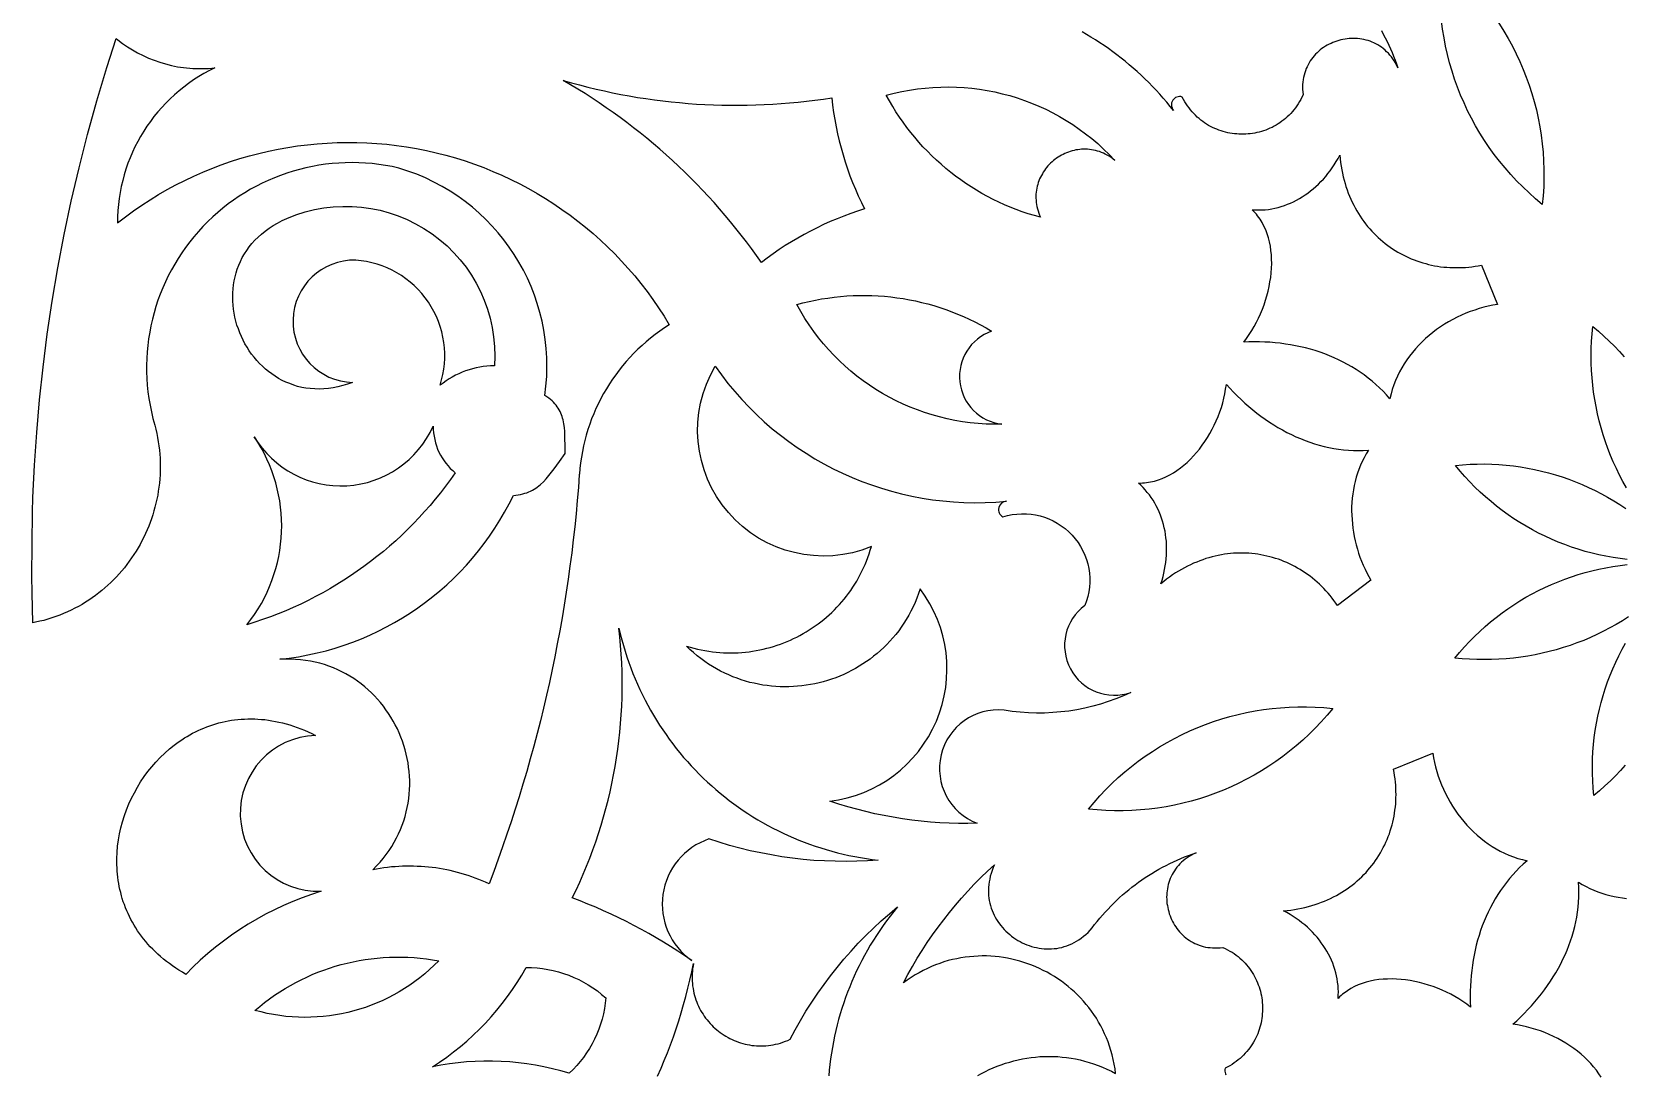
# Model space of a CAD drawing. Extents: x -660 to 660, y -460 to 460.
# Drawn here: x -344.2 to -214.5, y -41.8 to 43.1 of the extents above; entities that cross this region are included whole.
import ezdxf

# ---------------------------------------------------------------- set-up
doc = ezdxf.new("R2010")
doc.units = 0
doc.layers.add('LAYER_1', color=18, linetype='CONTINUOUS')

msp = doc.modelspace()

# ---------------------------------------------------------------- linework, layer by layer
at = {"layer": 'LAYER_1'}
for points in [[(-229.35, 48.96, -0.255743), (-221.14, 29.05, -0.255743)], [(-337.16, 42.46), (-336.77, 42.17), (-336.37, 41.89), (-335.96, 41.63), (-335.54, 41.39), (-335.1, 41.17), (-334.65, 40.97), (-334.2, 40.79), (-333.73, 40.63), (-333.26, 40.49), (-332.78, 40.37), (-332.29, 40.27), (-332.05, 40.23), (-331.8, 40.2), (-331.55, 40.17), (-331.3, 40.14), (-331.05, 40.13), (-330.79, 40.12), (-330.54, 40.11), (-330.28, 40.11), (-330.03, 40.12), (-329.77, 40.13), (-329.51, 40.15), (-329.25, 40.18), (-329.7, 39.95), (-330.14, 39.71), (-330.57, 39.46), (-330.99, 39.19), (-331.4, 38.9), (-331.79, 38.61), (-332.17, 38.3), (-332.54, 37.98), (-332.9, 37.65), (-333.25, 37.3), (-333.58, 36.95), (-333.9, 36.58), (-334.21, 36.2), (-334.5, 35.81), (-334.78, 35.42), (-335.05, 35.01), (-335.3, 34.59), (-335.53, 34.17), (-335.76, 33.74), (-335.96, 33.3), (-336.15, 32.85), (-336.33, 32.4), (-336.49, 31.93), (-336.63, 31.47), (-336.76, 30.99), (-336.88, 30.51), (-336.97, 30.03), (-337.05, 29.54), (-337.11, 29.05), (-337.15, 28.55), (-337.18, 28.05), (-337.19, 27.55, -0.453995), (-292.24, 19.24, 0.240725), (-299.56, 7.07), (-299.57, 7.06, -0.074077), (-306.92, -26.29), (-307.2, -26.16), (-307.48, -26.04), (-307.76, -25.93), (-308.05, -25.82), (-308.33, -25.72), (-308.62, -25.62), (-308.91, -25.53), (-309.2, -25.44), (-309.49, -25.36), (-309.78, -25.29), (-310.08, -25.22), (-310.37, -25.16), (-310.67, -25.1), (-310.97, -25.05), (-311.26, -25), (-311.56, -24.96), (-311.86, -24.93), (-312.16, -24.9), (-312.46, -24.88), (-312.77, -24.87), (-313.07, -24.86), (-313.37, -24.85), (-313.67, -24.86), (-313.97, -24.86), (-314.28, -24.88), (-314.58, -24.9), (-314.88, -24.92), (-315.18, -24.96), (-315.48, -24.99), (-315.78, -25.04), (-316.08, -25.09), (-316.38, -25.14), (-316.08, -24.84), (-315.8, -24.53), (-315.54, -24.22), (-315.29, -23.9), (-315.06, -23.57), (-314.84, -23.24), (-314.64, -22.9), (-314.46, -22.56), (-314.29, -22.21), (-314.13, -21.86), (-313.99, -21.51), (-313.87, -21.15), (-313.76, -20.8), (-313.66, -20.44), (-313.58, -20.07), (-313.51, -19.71), (-313.46, -19.34), (-313.42, -18.98), (-313.39, -18.61), (-313.38, -18.25), (-313.38, -17.88), (-313.4, -17.52), (-313.43, -17.15), (-313.47, -16.79), (-313.52, -16.43), (-313.59, -16.08), (-313.67, -15.72), (-313.76, -15.37), (-313.86, -15.02), (-313.98, -14.68), (-314.1, -14.34), (-314.24, -14), (-314.39, -13.67), (-314.56, -13.35), (-314.73, -13.03), (-314.91, -12.71), (-315.11, -12.41), (-315.32, -12.11), (-315.53, -11.82), (-315.76, -11.53), (-316, -11.25), (-316.24, -10.99), (-316.5, -10.73), (-316.77, -10.48), (-317.05, -10.24), (-317.34, -10.01), (-317.63, -9.79), (-317.94, -9.58), (-318.25, -9.38), (-318.58, -9.19), (-318.91, -9.02), (-319.25, -8.85), (-319.6, -8.7), (-319.96, -8.57), (-320.32, -8.44), (-320.7, -8.33), (-321.08, -8.24), (-321.47, -8.16), (-321.86, -8.09), (-322.27, -8.04), (-322.68, -8.01), (-323.1, -7.99), (-323.52, -7.98), (-323.96, -8, 0.260478), (-304.94, 5.35), (-304.73, 5.37), (-304.54, 5.39), (-304.36, 5.43), (-304.18, 5.47), (-304.01, 5.52), (-303.85, 5.57), (-303.69, 5.63), (-303.54, 5.7), (-303.39, 5.77), (-303.25, 5.85), (-303.12, 5.94), (-302.99, 6.03), (-302.86, 6.13), (-302.74, 6.24), (-302.5, 6.46), (-302.27, 6.7), (-302.05, 6.96), (-301.84, 7.23), (-301.63, 7.51), (-301.19, 8.12), (-300.73, 8.77), (-300.73, 9.52), (-300.74, 9.88), (-300.75, 10.23), (-300.76, 10.56), (-300.79, 10.88), (-300.83, 11.19), (-300.89, 11.49), (-300.93, 11.64), (-300.97, 11.78), (-301.02, 11.92), (-301.07, 12.05), (-301.14, 12.19), (-301.21, 12.32), (-301.28, 12.45), (-301.37, 12.57), (-301.46, 12.69), (-301.56, 12.81), (-301.67, 12.93), (-301.79, 13.05), (-301.92, 13.16), (-302.06, 13.27), (-302.22, 13.38), (-302.38, 13.48, 0.373134), (-314.27, 32.01, 0.574165), (-334.15, 11.08), (-334.07, 10.74), (-333.99, 10.4), (-333.92, 10.06), (-333.86, 9.72), (-333.81, 9.38), (-333.77, 9.04), (-333.74, 8.7), (-333.72, 8.37), (-333.7, 8.03), (-333.7, 7.69), (-333.7, 7.35), (-333.72, 7.02), (-333.74, 6.69), (-333.77, 6.35), (-333.81, 6.02), (-333.86, 5.69), (-333.91, 5.37), (-333.97, 5.04), (-334.05, 4.72), (-334.13, 4.4), (-334.21, 4.08), (-334.31, 3.77), (-334.41, 3.45), (-334.52, 3.15), (-334.64, 2.84), (-334.77, 2.54), (-334.9, 2.24), (-335.04, 1.94), (-335.19, 1.65), (-335.34, 1.36), (-335.5, 1.08), (-335.67, 0.8), (-335.85, 0.52), (-336.03, 0.25), (-336.22, -0.02), (-336.41, -0.28), (-336.62, -0.54), (-336.82, -0.79), (-337.04, -1.03), (-337.26, -1.28), (-337.49, -1.51), (-337.72, -1.74), (-337.96, -1.96), (-338.2, -2.18), (-338.45, -2.39), (-338.71, -2.6), (-338.97, -2.8), (-339.24, -2.99), (-339.51, -3.18), (-339.79, -3.36), (-340.07, -3.53), (-340.36, -3.69), (-340.66, -3.85), (-340.96, -4), (-341.26, -4.14), (-341.57, -4.28), (-341.88, -4.4), (-342.2, -4.52), (-342.52, -4.63), (-342.85, -4.73), (-343.18, -4.83), (-343.51, -4.91), (-343.85, -4.99), (-344.07, -5.03), (-344.14, -2.59), (-344.16, -1.23), (-344.1, 3.99), (-344.07, 5.19), (-343.94, 7.82), (-343.76, 10.47), (-343.53, 13.13), (-343.24, 15.8), (-342.9, 18.48), (-342.5, 21.18), (-342.04, 23.88), (-341.52, 26.6), (-340.95, 29.31), (-340.31, 32.04), (-339.62, 34.76), (-338.86, 37.48), (-338.04, 40.21), (-337.28, 42.56)], [(-300.21, 38.96), (-299.55, 38.78), (-298.88, 38.61), (-298.2, 38.44), (-297.53, 38.29), (-296.86, 38.15), (-296.18, 38.01), (-295.5, 37.89), (-294.82, 37.77), (-294.14, 37.67), (-293.45, 37.57), (-292.77, 37.48), (-292.09, 37.41), (-291.4, 37.34), (-290.71, 37.28), (-290.02, 37.23), (-289.34, 37.19), (-288.65, 37.16), (-287.96, 37.14), (-287.27, 37.13), (-286.58, 37.13), (-285.89, 37.14), (-285.2, 37.15), (-284.51, 37.18), (-283.82, 37.22), (-283.13, 37.26), (-282.44, 37.32), (-281.75, 37.38), (-281.06, 37.45), (-280.38, 37.53), (-279.69, 37.63), (-279.01, 37.73), (-278.94, 37.14), (-278.86, 36.55), (-278.76, 35.96), (-278.66, 35.38), (-278.53, 34.8), (-278.4, 34.22), (-278.25, 33.65), (-278.09, 33.08), (-277.92, 32.51), (-277.73, 31.95), (-277.53, 31.39), (-277.32, 30.84), (-277.09, 30.29), (-276.86, 29.75), (-276.6, 29.21), (-276.34, 28.68), (-276.91, 28.5), (-277.47, 28.3), (-278.03, 28.1), (-278.58, 27.88), (-279.13, 27.65), (-279.67, 27.41), (-280.21, 27.15), (-280.74, 26.88), (-281.26, 26.61), (-281.78, 26.31), (-282.29, 26.01), (-282.8, 25.7), (-283.29, 25.37), (-283.78, 25.03), (-284.26, 24.68), (-284.74, 24.32, 0.11065), (-300.88, 39.15)], [(-323.38, 27.91, -0.562024), (-306.49, 15.91, 0.166667), (-310.91, 14.32, 0.487168), (-317.78, 24.51, 1), (-318.03, 14.55), (-318.44, 14.41), (-318.84, 14.29), (-319.24, 14.19), (-319.63, 14.11), (-320.01, 14.06), (-320.39, 14.03), (-320.76, 14.01), (-321.12, 14.02), (-321.48, 14.05), (-321.83, 14.09), (-322.17, 14.15), (-322.51, 14.23), (-322.83, 14.33), (-323.15, 14.45), (-323.46, 14.57), (-323.77, 14.72), (-324.06, 14.88), (-324.34, 15.05), (-324.62, 15.24), (-324.88, 15.43), (-325.14, 15.64), (-325.38, 15.87), (-325.62, 16.1), (-325.84, 16.34), (-326.05, 16.6), (-326.26, 16.86), (-326.45, 17.13), (-326.63, 17.41), (-326.8, 17.7), (-326.95, 17.99), (-327.09, 18.29), (-327.23, 18.6), (-327.34, 18.91), (-327.45, 19.22), (-327.54, 19.54), (-327.62, 19.87), (-327.69, 20.19), (-327.74, 20.52), (-327.77, 20.85), (-327.8, 21.18), (-327.8, 21.51), (-327.8, 21.84), (-327.77, 22.17), (-327.74, 22.5), (-327.68, 22.83), (-327.61, 23.15), (-327.53, 23.47), (-327.43, 23.79), (-327.31, 24.11), (-327.17, 24.41), (-327.02, 24.72), (-326.85, 25.02), (-326.66, 25.31), (-326.46, 25.59), (-326.24, 25.87), (-325.99, 26.13), (-325.73, 26.39), (-325.46, 26.64), (-325.16, 26.88), (-324.84, 27.11), (-324.51, 27.33), (-324.15, 27.53), (-323.77, 27.73)], [(-281.86, 20.89, -0.207503), (-265.99, 18.72, 0.794747), (-265.15, 11.14, -0.281952)], [(-288.51, 15.87, 0.270929), (-264.77, 4.87, 0.777705), (-265.07, 3.6, -0.636132), (-258.4, -3.62, 0.862472), (-254.64, -10.7, -0.153049), (-264.98, -12.15, 0.87466), (-267.17, -21.36, -0.089383), (-279.17, -19.56, 0.578149), (-271.81, -2.27), (-271.94, -2.65), (-272.08, -3.02), (-272.23, -3.38), (-272.39, -3.74), (-272.56, -4.08), (-272.74, -4.42), (-272.94, -4.75), (-273.14, -5.07), (-273.35, -5.38), (-273.56, -5.68), (-273.79, -5.97), (-274.03, -6.25), (-274.27, -6.53), (-274.52, -6.79), (-274.78, -7.05), (-275.04, -7.29), (-275.32, -7.53), (-275.6, -7.76), (-275.88, -7.98), (-276.17, -8.19), (-276.47, -8.38), (-276.77, -8.57), (-277.08, -8.75), (-277.39, -8.92), (-277.71, -9.08), (-278.03, -9.23), (-278.36, -9.37), (-278.69, -9.5), (-279.02, -9.62), (-279.36, -9.73), (-279.7, -9.83), (-280.04, -9.92), (-280.39, -10), (-280.74, -10.06), (-281.09, -10.12), (-281.44, -10.17), (-281.79, -10.2), (-282.14, -10.23), (-282.5, -10.24), (-282.85, -10.25), (-283.21, -10.24), (-283.56, -10.22), (-283.92, -10.19), (-284.27, -10.15), (-284.63, -10.1), (-284.98, -10.04), (-285.33, -9.96), (-285.68, -9.88), (-286.03, -9.78), (-286.38, -9.67), (-286.72, -9.55), (-287.06, -9.42), (-287.4, -9.28), (-287.73, -9.13), (-288.07, -8.96), (-288.39, -8.78), (-288.72, -8.59), (-289.04, -8.39), (-289.35, -8.17), (-289.66, -7.95), (-289.96, -7.71), (-290.26, -7.46), (-290.56, -7.2), (-290.84, -6.92), (-290.54, -7.01), (-290.24, -7.09), (-289.94, -7.17), (-289.64, -7.24), (-289.34, -7.29), (-289.03, -7.34), (-288.73, -7.39), (-288.43, -7.42), (-288.13, -7.45), (-287.83, -7.47), (-287.53, -7.48), (-287.23, -7.48), (-286.93, -7.48), (-286.64, -7.47), (-286.34, -7.45), (-286.04, -7.42), (-285.75, -7.39), (-285.46, -7.35), (-285.17, -7.3), (-284.88, -7.24), (-284.59, -7.18), (-284.31, -7.11), (-284.03, -7.04), (-283.75, -6.95), (-283.47, -6.86), (-283.19, -6.77), (-282.92, -6.67), (-282.65, -6.56), (-282.38, -6.44), (-282.12, -6.32), (-281.86, -6.19), (-281.6, -6.06), (-281.34, -5.91), (-281.09, -5.77), (-280.84, -5.61), (-280.6, -5.45), (-280.36, -5.29), (-280.12, -5.12), (-279.89, -4.94), (-279.66, -4.76), (-279.44, -4.57), (-279.22, -4.38), (-279.01, -4.18), (-278.8, -3.97), (-278.59, -3.76), (-278.39, -3.54), (-278.2, -3.32), (-278.01, -3.1), (-277.82, -2.87), (-277.64, -2.63), (-277.47, -2.39), (-277.3, -2.14), (-277.14, -1.89), (-276.98, -1.63), (-276.83, -1.37), (-276.69, -1.1), (-276.55, -0.83), (-276.42, -0.56), (-276.3, -0.28), (-276.18, 0), (-276.07, 0.29), (-275.97, 0.59), (-275.87, 0.88), (-275.78, 1.18, -0.719328)], [(-311.46, 10.72), (-311.44, 10.44), (-311.4, 10.17), (-311.35, 9.9), (-311.29, 9.64), (-311.21, 9.38), (-311.11, 9.12), (-311, 8.88), (-310.88, 8.63), (-310.74, 8.4), (-310.59, 8.17), (-310.43, 7.96), (-310.26, 7.75), (-310.08, 7.55), (-309.88, 7.37), (-309.67, 7.19), (-310.06, 6.64), (-310.46, 6.1), (-310.87, 5.57), (-311.3, 5.05), (-311.73, 4.53), (-312.17, 4.03), (-312.62, 3.54), (-313.08, 3.05), (-313.55, 2.58), (-314.03, 2.12), (-314.52, 1.66), (-315.02, 1.22), (-315.53, 0.79), (-316.05, 0.37), (-316.57, -0.04), (-317.11, -0.44), (-317.65, -0.82), (-318.2, -1.2), (-318.76, -1.56), (-319.32, -1.92), (-319.89, -2.26), (-320.47, -2.59), (-321.06, -2.9), (-321.66, -3.21), (-322.26, -3.5), (-322.87, -3.78), (-323.48, -4.05), (-324.1, -4.3), (-324.73, -4.54), (-325.36, -4.77), (-326, -4.99), (-326.64, -5.19, 0.329739), (-326.05, 10.13, 0.606751), (-311.47, 10.99)], [(-296.23, -5.94), (-296.11, -6.41), (-295.98, -6.88), (-295.84, -7.34), (-295.7, -7.8), (-295.54, -8.26), (-295.38, -8.71), (-295.2, -9.16), (-295.02, -9.6), (-294.83, -10.04), (-294.64, -10.47), (-294.43, -10.9), (-294.22, -11.32), (-294, -11.74), (-293.77, -12.15), (-293.53, -12.56), (-293.29, -12.96), (-293.03, -13.36), (-292.78, -13.75), (-292.51, -14.14), (-292.24, -14.52), (-291.96, -14.9), (-291.67, -15.27), (-291.38, -15.63), (-291.08, -15.99), (-290.77, -16.34), (-290.46, -16.68), (-290.14, -17.02), (-289.81, -17.35), (-289.48, -17.68), (-289.14, -18), (-288.79, -18.31), (-288.44, -18.62), (-288.09, -18.92), (-287.73, -19.21), (-287.36, -19.5), (-286.99, -19.78), (-286.61, -20.05), (-286.22, -20.32), (-285.84, -20.57), (-285.44, -20.83), (-285.04, -21.07), (-284.64, -21.3), (-284.23, -21.53), (-283.82, -21.75), (-283.4, -21.96), (-282.98, -22.17), (-282.55, -22.37), (-282.12, -22.55), (-281.69, -22.73), (-281.25, -22.91), (-280.81, -23.07), (-280.36, -23.23), (-279.91, -23.37), (-279.46, -23.51), (-279, -23.64), (-278.54, -23.76), (-278.08, -23.87), (-277.61, -23.98), (-277.14, -24.07), (-276.66, -24.16), (-276.19, -24.23), (-275.71, -24.3), (-275.23, -24.36), (-276.1, -24.42), (-276.98, -24.45), (-277.85, -24.47), (-278.72, -24.46), (-279.6, -24.43), (-280.47, -24.38), (-281.34, -24.3), (-282.21, -24.21), (-283.07, -24.09), (-283.93, -23.94), (-284.79, -23.78), (-285.65, -23.6), (-286.5, -23.39), (-287.34, -23.16), (-288.18, -22.91), (-289.01, -22.64, 0.61665), (-290.41, -32.54, 0.063158), (-300.15, -27.44, 0.145764), (-296.35, -5.46)], [(-326.01, -12.86), (-325.74, -12.87), (-325.46, -12.9), (-325.17, -12.92), (-324.89, -12.96), (-324.61, -13.01), (-324.32, -13.06), (-324.03, -13.12), (-323.74, -13.19), (-323.45, -13.27), (-323.15, -13.35), (-322.86, -13.45), (-322.56, -13.55), (-322.26, -13.66), (-321.96, -13.78), (-321.66, -13.91), (-321.36, -14.05), (-321.06, -14.2, 1), (-320.6, -26.9, 0.128453), (-331.61, -33.67), (-331.9, -33.5), (-332.18, -33.33), (-332.44, -33.16), (-332.7, -32.98), (-332.96, -32.79), (-333.2, -32.61), (-333.44, -32.42), (-333.67, -32.22), (-333.89, -32.03), (-334.1, -31.83), (-334.31, -31.62), (-334.51, -31.42), (-334.7, -31.21), (-334.88, -30.99), (-335.06, -30.78), (-335.23, -30.56), (-335.39, -30.34), (-335.55, -30.11), (-335.69, -29.88), (-335.83, -29.66), (-335.97, -29.42), (-336.09, -29.19), (-336.21, -28.95), (-336.32, -28.72), (-336.43, -28.48), (-336.53, -28.24), (-336.62, -27.99), (-336.71, -27.75), (-336.79, -27.5), (-336.86, -27.26), (-336.92, -27.01), (-336.98, -26.76), (-337.04, -26.51), (-337.08, -26.26), (-337.12, -26.01), (-337.16, -25.76), (-337.19, -25.5), (-337.21, -25.25), (-337.22, -25), (-337.23, -24.74), (-337.24, -24.49), (-337.24, -24.23), (-337.21, -23.73), (-337.17, -23.22), (-337.1, -22.72), (-337.01, -22.22), (-336.9, -21.72), (-336.77, -21.23), (-336.62, -20.74), (-336.45, -20.26), (-336.26, -19.79), (-336.04, -19.32), (-335.81, -18.87), (-335.56, -18.42), (-335.3, -17.98), (-335.01, -17.56), (-334.71, -17.15), (-334.39, -16.75), (-334.06, -16.37), (-333.7, -16), (-333.34, -15.65), (-332.96, -15.31), (-332.56, -14.99), (-332.36, -14.84), (-332.15, -14.69), (-331.94, -14.55), (-331.73, -14.41), (-331.51, -14.28), (-331.29, -14.15), (-331.07, -14.03), (-330.84, -13.92), (-330.61, -13.8), (-330.38, -13.7), (-330.14, -13.6), (-329.9, -13.5), (-329.66, -13.42), (-329.42, -13.33), (-329.17, -13.26), (-328.92, -13.19), (-328.67, -13.12), (-328.42, -13.07), (-328.16, -13.02), (-327.9, -12.97), (-327.64, -12.94), (-327.37, -12.91), (-327.1, -12.88), (-326.83, -12.87), (-326.56, -12.86), (-326.29, -12.86)], [(-258.11, -20.21, -0.255743), (-238.21, -12.01, -0.255743)], [(-325.99, -36.6, -0.228229), (-311.02, -32.56, -0.276488)], [(-303.91, -33.11, -0.186674), (-297.41, -35.59), (-297.46, -36.02), (-297.53, -36.46), (-297.61, -36.89), (-297.72, -37.31), (-297.84, -37.73), (-297.99, -38.14), (-298.15, -38.54), (-298.33, -38.94), (-298.53, -39.32), (-298.75, -39.7), (-298.98, -40.07), (-299.23, -40.43), (-299.5, -40.77), (-299.78, -41.1), (-300.08, -41.42), (-300.4, -41.73), (-301.08, -41.53), (-301.76, -41.36), (-302.45, -41.2), (-303.14, -41.07), (-303.84, -40.96), (-304.53, -40.87), (-305.23, -40.8), (-305.94, -40.76), (-306.64, -40.74), (-307.34, -40.74), (-308.05, -40.76), (-308.75, -40.8), (-309.45, -40.87), (-310.15, -40.95), (-310.85, -41.06), (-311.54, -41.2, 0.126855)]]:
    msp.add_lwpolyline(points, format="xyb", close=True, dxfattribs=at)
for points in [[(-234.25, 43.21), (-234.09, 42.92), (-233.94, 42.63), (-233.79, 42.33), (-233.65, 42.03), (-233.51, 41.73), (-233.38, 41.42), (-233.25, 41.12), (-233.13, 40.81), (-233.02, 40.49), (-232.91, 40.18), (-233, 40.37), (-233.1, 40.56), (-233.21, 40.74), (-233.32, 40.9), (-233.43, 41.06), (-233.56, 41.22), (-233.68, 41.36), (-233.82, 41.49), (-233.95, 41.62), (-234.09, 41.74), (-234.24, 41.85), (-234.38, 41.95), (-234.54, 42.04), (-234.69, 42.13), (-234.85, 42.21), (-235.01, 42.28), (-235.17, 42.34), (-235.33, 42.4), (-235.5, 42.44), (-235.67, 42.48), (-235.84, 42.52), (-236.01, 42.54), (-236.18, 42.56), (-236.35, 42.57), (-236.52, 42.58), (-236.69, 42.57), (-236.87, 42.56), (-237.04, 42.55), (-237.21, 42.52), (-237.38, 42.49), (-237.54, 42.45), (-237.71, 42.41), (-237.87, 42.36), (-238.04, 42.3), (-238.2, 42.24), (-238.35, 42.17), (-238.51, 42.1), (-238.66, 42.02), (-238.81, 41.93), (-238.95, 41.84), (-239.09, 41.74), (-239.23, 41.63), (-239.36, 41.52), (-239.49, 41.4), (-239.61, 41.28), (-239.73, 41.15), (-239.84, 41.02), (-239.94, 40.88), (-240.04, 40.74), (-240.13, 40.59), (-240.22, 40.43), (-240.3, 40.27), (-240.37, 40.11), (-240.44, 39.94), (-240.49, 39.77), (-240.54, 39.59), (-240.59, 39.4), (-240.62, 39.22), (-240.64, 39.02), (-240.66, 38.83), (-240.66, 38.62), (-240.66, 38.42), (-240.65, 38.21), (-240.63, 37.99), (-240.72, 37.8), (-240.81, 37.61), (-240.91, 37.43), (-241.02, 37.25), (-241.13, 37.08), (-241.25, 36.92), (-241.37, 36.76), (-241.5, 36.61), (-241.63, 36.46), (-241.77, 36.32), (-241.91, 36.19), (-242.05, 36.06), (-242.2, 35.94), (-242.35, 35.82), (-242.51, 35.71), (-242.66, 35.61), (-242.82, 35.51), (-242.99, 35.42), (-243.15, 35.33), (-243.32, 35.25), (-243.49, 35.18), (-243.67, 35.11), (-243.84, 35.05), (-244.02, 34.99), (-244.2, 34.94), (-244.38, 34.9), (-244.56, 34.86), (-244.74, 34.83), (-244.93, 34.81), (-245.11, 34.79), (-245.29, 34.78), (-245.48, 34.77), (-245.66, 34.77), (-245.85, 34.77), (-246.03, 34.79), (-246.22, 34.8), (-246.4, 34.83), (-246.58, 34.86), (-246.76, 34.89), (-246.94, 34.94), (-247.12, 34.98), (-247.3, 35.04), (-247.48, 35.1), (-247.65, 35.17), (-247.82, 35.24), (-247.99, 35.32), (-248.16, 35.4), (-248.32, 35.49), (-248.49, 35.59), (-248.65, 35.69), (-248.8, 35.8), (-248.95, 35.92), (-249.1, 36.04), (-249.25, 36.17), (-249.39, 36.31), (-249.53, 36.45), (-249.66, 36.59), (-249.79, 36.75), (-249.91, 36.91), (-250.03, 37.07), (-250.15, 37.24), (-250.25, 37.42), (-250.36, 37.61), (-250.46, 37.8), (-250.58, 37.83), (-250.7, 37.83), (-250.81, 37.82), (-250.91, 37.79), (-251.01, 37.75), (-251.1, 37.68), (-251.17, 37.61), (-251.24, 37.53), (-251.29, 37.43), (-251.33, 37.33), (-251.35, 37.23), (-251.35, 37.12), (-251.34, 37.01), (-251.3, 36.91), (-251.25, 36.8), (-251.17, 36.7), (-251.45, 37.04), (-251.73, 37.38), (-252.01, 37.71), (-252.3, 38.04), (-252.6, 38.35), (-252.89, 38.67), (-253.2, 38.98), (-253.51, 39.28), (-253.82, 39.58), (-254.14, 39.87), (-254.46, 40.15), (-254.79, 40.43), (-255.12, 40.71), (-255.45, 40.97), (-255.79, 41.24), (-256.13, 41.49), (-256.48, 41.74), (-256.83, 41.99), (-257.18, 42.22), (-257.54, 42.46), (-257.9, 42.68), (-258.26, 42.9), (-258.63, 43.12)], [(-214.29, 5.96), (-214.58, 6.48), (-214.85, 7), (-215.11, 7.53), (-215.36, 8.07), (-215.59, 8.61), (-215.8, 9.16), (-216, 9.72), (-216.18, 10.28), (-216.35, 10.85), (-216.51, 11.42), (-216.64, 12), (-216.76, 12.58), (-216.87, 13.16), (-216.96, 13.75), (-217.03, 14.34), (-217.09, 14.93), (-217.13, 15.52), (-217.16, 16.12), (-217.17, 16.71), (-217.16, 17.31), (-217.13, 17.91), (-217.09, 18.51), (-217.03, 19.1), (-216.57, 18.72), (-216.13, 18.32), (-215.69, 17.92), (-215.27, 17.5), (-214.86, 17.08), (-214.47, 16.64)], [(-214.22, 0.13), (-214.8, 0.2), (-215.38, 0.29), (-215.96, 0.39), (-216.53, 0.51), (-217.09, 0.64), (-217.66, 0.79), (-218.21, 0.96), (-218.77, 1.14), (-219.31, 1.34), (-219.85, 1.55), (-220.39, 1.77), (-220.91, 2.02), (-221.44, 2.27), (-221.95, 2.54), (-222.46, 2.83), (-222.96, 3.13), (-223.45, 3.44), (-223.93, 3.77), (-224.4, 4.11), (-224.87, 4.47), (-225.32, 4.84), (-225.77, 5.22), (-226.2, 5.62), (-226.63, 6.02), (-227.04, 6.45), (-227.45, 6.88), (-227.84, 7.33), (-228.22, 7.79), (-227.63, 7.85), (-227.03, 7.88), (-226.44, 7.9), (-225.85, 7.91), (-225.26, 7.89), (-224.67, 7.86), (-224.08, 7.81), (-223.5, 7.75), (-222.92, 7.67), (-222.35, 7.57), (-221.77, 7.46), (-221.2, 7.33), (-220.64, 7.19), (-220.08, 7.03), (-219.53, 6.85), (-218.98, 6.66), (-218.44, 6.46), (-217.9, 6.24), (-217.37, 6), (-216.84, 5.75), (-216.33, 5.48), (-215.82, 5.2), (-215.32, 4.91), (-214.82, 4.6), (-214.34, 4.28)], [(-214.12, -4.54), (-214.62, -4.86), (-215.12, -5.16), (-215.64, -5.45), (-216.16, -5.72), (-216.69, -5.98), (-217.22, -6.23), (-217.77, -6.46), (-218.32, -6.67), (-218.87, -6.87), (-219.44, -7.05), (-220, -7.22), (-220.58, -7.37), (-221.15, -7.51), (-221.73, -7.63), (-222.32, -7.74), (-222.9, -7.83), (-223.49, -7.9), (-224.09, -7.96), (-224.68, -8), (-225.27, -8.03), (-225.87, -8.03), (-226.47, -8.03), (-227.07, -8), (-227.66, -7.96), (-228.26, -7.9), (-227.88, -7.44), (-227.48, -7), (-227.08, -6.56), (-226.66, -6.14), (-226.23, -5.73), (-225.79, -5.34), (-225.35, -4.96), (-224.89, -4.59), (-224.42, -4.23), (-223.95, -3.89), (-223.47, -3.57), (-222.97, -3.25), (-222.47, -2.95), (-221.97, -2.67), (-221.45, -2.4), (-220.93, -2.15), (-220.4, -1.91), (-219.86, -1.68), (-219.32, -1.47), (-218.77, -1.28), (-218.22, -1.1), (-217.66, -0.93), (-217.1, -0.79), (-216.53, -0.65), (-215.96, -0.54), (-215.39, -0.44), (-214.81, -0.36), (-214.23, -0.29)], [(-214.38, -16.64), (-214.77, -17.07), (-215.18, -17.5), (-215.6, -17.91), (-216.04, -18.32), (-216.49, -18.71), (-216.95, -19.09), (-217, -18.49), (-217.04, -17.9), (-217.06, -17.31), (-217.06, -16.71), (-217.05, -16.12), (-217.02, -15.54), (-216.97, -14.95), (-216.91, -14.37), (-216.83, -13.79), (-216.73, -13.21), (-216.62, -12.64), (-216.49, -12.07), (-216.35, -11.51), (-216.19, -10.95), (-216.01, -10.4), (-215.82, -9.85), (-215.61, -9.3), (-215.39, -8.77), (-215.16, -8.24), (-214.91, -7.71), (-214.64, -7.19), (-214.36, -6.69)], [(-267.12, -41.92), (-266.81, -41.75), (-266.5, -41.59), (-266.18, -41.43), (-265.86, -41.29), (-265.53, -41.15), (-265.2, -41.03), (-264.86, -40.91), (-264.52, -40.81), (-264.18, -40.71), (-263.83, -40.63), (-263.48, -40.56), (-263.13, -40.49), (-262.78, -40.44), (-262.42, -40.4), (-262.06, -40.37), (-261.7, -40.36), (-261.34, -40.35), (-260.98, -40.35), (-260.61, -40.37), (-260.25, -40.4), (-259.88, -40.44), (-259.51, -40.5), (-259.15, -40.56), (-258.78, -40.64), (-258.42, -40.73), (-258.05, -40.84), (-257.69, -40.95), (-257.32, -41.09), (-256.96, -41.23), (-256.6, -41.39), (-256.24, -41.56), (-255.89, -41.74), (-255.94, -41.36), (-256.01, -40.98), (-256.08, -40.6), (-256.17, -40.23), (-256.27, -39.87), (-256.38, -39.52), (-256.51, -39.17), (-256.64, -38.83), (-256.79, -38.5), (-256.94, -38.18), (-257.1, -37.86), (-257.28, -37.55), (-257.46, -37.24), (-257.66, -36.95), (-257.86, -36.66), (-258.07, -36.38), (-258.29, -36.11), (-258.51, -35.84), (-258.75, -35.59), (-258.99, -35.34), (-259.24, -35.1), (-259.5, -34.87), (-259.76, -34.65), (-260.03, -34.43), (-260.31, -34.23), (-260.59, -34.03), (-260.88, -33.85), (-261.17, -33.67), (-261.47, -33.5), (-261.78, -33.34), (-262.08, -33.19), (-262.4, -33.05), (-262.71, -32.92), (-263.04, -32.8), (-263.36, -32.69), (-263.69, -32.59), (-264.02, -32.5), (-264.35, -32.43), (-264.69, -32.36), (-265.03, -32.3), (-265.37, -32.25), (-265.71, -32.21), (-266.06, -32.19), (-266.4, -32.17), (-266.75, -32.17), (-267.1, -32.18), (-267.44, -32.2), (-267.79, -32.23), (-268.14, -32.27), (-268.49, -32.32), (-268.83, -32.39), (-269.18, -32.47), (-269.53, -32.55), (-269.87, -32.66), (-270.21, -32.77), (-270.55, -32.9), (-270.89, -33.03), (-271.22, -33.19), (-271.56, -33.35), (-271.89, -33.53), (-272.21, -33.72), (-272.54, -33.92), (-272.86, -34.13), (-273.17, -34.36), (-272.81, -33.69), (-272.44, -33.02), (-272.05, -32.36), (-271.65, -31.72), (-271.23, -31.08), (-270.8, -30.45), (-270.35, -29.83), (-269.89, -29.22), (-269.42, -28.62), (-268.94, -28.03), (-268.44, -27.46), (-267.93, -26.89), (-267.4, -26.33), (-266.87, -25.79), (-266.32, -25.26), (-265.76, -24.74), (-265.86, -24.97), (-265.95, -25.21), (-266.03, -25.44), (-266.1, -25.67), (-266.15, -25.9), (-266.2, -26.13), (-266.23, -26.36), (-266.25, -26.58), (-266.25, -26.8), (-266.25, -27.02), (-266.24, -27.24), (-266.21, -27.45), (-266.18, -27.66), (-266.14, -27.87), (-266.08, -28.07), (-266.02, -28.27), (-265.95, -28.46), (-265.87, -28.65), (-265.79, -28.84), (-265.69, -29.02), (-265.59, -29.2), (-265.48, -29.37), (-265.36, -29.54), (-265.23, -29.7), (-265.1, -29.86), (-264.97, -30.01), (-264.82, -30.15), (-264.67, -30.29), (-264.52, -30.43), (-264.36, -30.56), (-264.19, -30.68), (-264.02, -30.79), (-263.85, -30.9), (-263.67, -31), (-263.49, -31.09), (-263.3, -31.18), (-263.11, -31.26), (-262.92, -31.33), (-262.73, -31.39), (-262.53, -31.45), (-262.33, -31.49), (-262.13, -31.53), (-261.93, -31.56), (-261.72, -31.58), (-261.52, -31.59), (-261.31, -31.6), (-261.11, -31.59), (-260.9, -31.57), (-260.69, -31.55), (-260.49, -31.51), (-260.28, -31.47), (-260.08, -31.41), (-259.87, -31.34), (-259.67, -31.27), (-259.47, -31.18), (-259.27, -31.08), (-259.08, -30.97), (-258.89, -30.85), (-258.7, -30.72), (-258.51, -30.57), (-258.32, -30.42), (-258.14, -30.25), (-257.97, -30.07), (-257.8, -29.88), (-257.6, -29.61), (-257.39, -29.35), (-257.18, -29.09), (-256.96, -28.84), (-256.74, -28.59), (-256.51, -28.35), (-256.29, -28.11), (-256.05, -27.87), (-255.81, -27.64), (-255.57, -27.42), (-255.33, -27.2), (-255.07, -26.98), (-254.82, -26.77), (-254.56, -26.57), (-254.3, -26.37), (-254.04, -26.17), (-253.77, -25.98), (-253.49, -25.79), (-253.22, -25.61), (-252.94, -25.44), (-252.65, -25.27), (-252.37, -25.1), (-252.08, -24.94), (-251.78, -24.79), (-251.49, -24.64), (-251.19, -24.5), (-250.89, -24.36), (-250.58, -24.23), (-250.28, -24.1), (-249.97, -23.98), (-249.65, -23.87), (-249.34, -23.76), (-249.53, -23.85), (-249.72, -23.95), (-249.9, -24.06), (-250.06, -24.17), (-250.22, -24.29), (-250.38, -24.41), (-250.52, -24.53), (-250.65, -24.67), (-250.78, -24.8), (-250.9, -24.94), (-251.01, -25.09), (-251.11, -25.23), (-251.2, -25.39), (-251.29, -25.54), (-251.37, -25.7), (-251.44, -25.86), (-251.5, -26.02), (-251.56, -26.18), (-251.6, -26.35), (-251.64, -26.52), (-251.68, -26.69), (-251.7, -26.86), (-251.72, -27.03), (-251.73, -27.2), (-251.74, -27.37), (-251.73, -27.54), (-251.72, -27.72), (-251.71, -27.89), (-251.68, -28.06), (-251.65, -28.23), (-251.61, -28.39), (-251.57, -28.56), (-251.52, -28.73), (-251.46, -28.89), (-251.4, -29.05), (-251.33, -29.21), (-251.26, -29.36), (-251.18, -29.51), (-251.09, -29.66), (-250.99, -29.8), (-250.9, -29.94), (-250.79, -30.08), (-250.68, -30.21), (-250.56, -30.34), (-250.44, -30.46), (-250.31, -30.58), (-250.18, -30.69), (-250.04, -30.79), (-249.9, -30.89), (-249.75, -30.98), (-249.59, -31.07), (-249.43, -31.15), (-249.27, -31.22), (-249.1, -31.29), (-248.93, -31.35), (-248.75, -31.4), (-248.56, -31.44), (-248.38, -31.47), (-248.18, -31.49), (-247.99, -31.51), (-247.78, -31.52), (-247.58, -31.51), (-247.37, -31.5), (-247.15, -31.48), (-246.96, -31.57), (-246.77, -31.66), (-246.59, -31.77), (-246.41, -31.87), (-246.24, -31.98), (-246.08, -32.1), (-245.92, -32.22), (-245.77, -32.35), (-245.62, -32.48), (-245.48, -32.62), (-245.35, -32.76), (-245.22, -32.9), (-245.1, -33.05), (-244.98, -33.2), (-244.87, -33.36), (-244.77, -33.51), (-244.67, -33.68), (-244.58, -33.84), (-244.49, -34.01), (-244.41, -34.17), (-244.34, -34.35), (-244.27, -34.52), (-244.21, -34.69), (-244.15, -34.87), (-244.1, -35.05), (-244.06, -35.23), (-244.02, -35.41), (-243.99, -35.59), (-243.97, -35.78), (-243.95, -35.96), (-243.94, -36.14), (-243.93, -36.33), (-243.93, -36.51), (-243.93, -36.7), (-243.95, -36.88), (-243.96, -37.07), (-243.99, -37.25), (-244.02, -37.43), (-244.05, -37.61), (-244.09, -37.8), (-244.14, -37.97), (-244.2, -38.15), (-244.26, -38.33), (-244.32, -38.5), (-244.4, -38.67), (-244.48, -38.84), (-244.56, -39.01), (-244.65, -39.18), (-244.75, -39.34), (-244.85, -39.5), (-244.96, -39.65), (-245.08, -39.8), (-245.2, -39.95), (-245.33, -40.1), (-245.47, -40.24), (-245.61, -40.38), (-245.75, -40.51), (-245.91, -40.64), (-246.07, -40.76), (-246.23, -40.88), (-246.4, -41), (-246.58, -41.11), (-246.76, -41.21), (-246.96, -41.31), (-246.99, -41.43), (-246.99, -41.55), (-246.98, -41.66), (-246.95, -41.76), (-246.91, -41.86)], [(-216.34, -42.05), (-216.53, -41.76), (-216.74, -41.48), (-216.96, -41.2), (-217.2, -40.93), (-217.45, -40.67), (-217.71, -40.41), (-217.99, -40.17), (-218.28, -39.93), (-218.58, -39.7), (-218.89, -39.48), (-219.22, -39.28), (-219.55, -39.08), (-219.88, -38.89), (-220.23, -38.72), (-220.58, -38.56), (-220.94, -38.41), (-221.3, -38.27), (-221.67, -38.15), (-222.04, -38.04), (-222.42, -37.94), (-222.79, -37.86), (-223.17, -37.79), (-223.54, -37.73), (-223.22, -37.44), (-222.91, -37.15), (-222.61, -36.85), (-222.31, -36.54), (-222.02, -36.23), (-221.74, -35.91), (-221.47, -35.58), (-221.21, -35.25), (-220.95, -34.92), (-220.71, -34.58), (-220.48, -34.23), (-220.25, -33.88), (-220.04, -33.53), (-219.83, -33.17), (-219.64, -32.81), (-219.46, -32.44), (-219.29, -32.07), (-219.13, -31.7), (-218.98, -31.32), (-218.84, -30.94), (-218.71, -30.56), (-218.6, -30.17), (-218.5, -29.78), (-218.41, -29.39), (-218.34, -29), (-218.27, -28.6), (-218.22, -28.2), (-218.19, -27.8), (-218.17, -27.39), (-218.16, -26.99), (-218.17, -26.58), (-218.19, -26.17), (-217.89, -26.35), (-217.58, -26.52), (-217.27, -26.68), (-216.95, -26.82), (-216.63, -26.95), (-216.3, -27.06), (-215.97, -27.16), (-215.64, -27.25), (-215.3, -27.33), (-214.97, -27.39), (-214.62, -27.44), (-214.28, -27.48)], [(-293.19, -41.96), (-292.91, -41.32), (-292.65, -40.69), (-292.39, -40.05), (-292.15, -39.4), (-291.91, -38.75), (-291.69, -38.1), (-291.47, -37.45), (-291.27, -36.79), (-291.08, -36.13), (-290.89, -35.46), (-290.72, -34.8), (-290.56, -34.13), (-290.41, -33.45), (-290.27, -32.78), (-290.31, -32.99), (-290.34, -33.2), (-290.36, -33.4), (-290.38, -33.61), (-290.38, -33.82), (-290.38, -34.02), (-290.38, -34.22), (-290.36, -34.42), (-290.34, -34.61), (-290.31, -34.81), (-290.28, -35), (-290.24, -35.19), (-290.19, -35.38), (-290.14, -35.56), (-290.08, -35.74), (-290.01, -35.92), (-289.94, -36.1), (-289.86, -36.27), (-289.78, -36.44), (-289.69, -36.6), (-289.59, -36.77), (-289.49, -36.92), (-289.39, -37.08), (-289.28, -37.23), (-289.16, -37.38), (-289.05, -37.52), (-288.92, -37.66), (-288.79, -37.8), (-288.66, -37.93), (-288.52, -38.05), (-288.38, -38.18), (-288.24, -38.29), (-288.09, -38.41), (-287.94, -38.51), (-287.78, -38.62), (-287.63, -38.71), (-287.46, -38.81), (-287.3, -38.89), (-287.13, -38.98), (-286.96, -39.05), (-286.79, -39.12), (-286.61, -39.19), (-286.44, -39.25), (-286.26, -39.3), (-286.07, -39.35), (-285.89, -39.39), (-285.7, -39.42), (-285.52, -39.45), (-285.33, -39.47), (-285.14, -39.49), (-284.95, -39.5), (-284.75, -39.5), (-284.56, -39.5), (-284.37, -39.48), (-284.17, -39.47), (-283.97, -39.44), (-283.78, -39.41), (-283.58, -39.36), (-283.38, -39.32), (-283.19, -39.26), (-282.99, -39.2), (-282.79, -39.12), (-282.6, -39.05), (-282.4, -38.96), (-281.99, -38.18), (-281.56, -37.42), (-281.11, -36.67), (-280.64, -35.93), (-280.15, -35.21), (-279.64, -34.49), (-279.12, -33.79), (-278.58, -33.11), (-278.02, -32.44), (-277.44, -31.78), (-276.85, -31.14), (-276.24, -30.51), (-275.62, -29.9), (-274.98, -29.31), (-274.32, -28.73), (-273.65, -28.16), (-273.96, -28.54), (-274.26, -28.92), (-274.55, -29.3), (-274.83, -29.69), (-275.1, -30.09), (-275.37, -30.49), (-275.62, -30.89), (-275.87, -31.29), (-276.11, -31.71), (-276.34, -32.12), (-276.57, -32.54), (-276.78, -32.96), (-276.99, -33.38), (-277.19, -33.81), (-277.37, -34.24), (-277.55, -34.68), (-277.73, -35.12), (-277.89, -35.56), (-278.04, -36), (-278.19, -36.44), (-278.32, -36.89), (-278.45, -37.34), (-278.57, -37.79), (-278.68, -38.24), (-278.78, -38.7), (-278.88, -39.16), (-278.96, -39.62), (-279.04, -40.08), (-279.1, -40.54), (-279.16, -41), (-279.21, -41.46), (-279.25, -41.93)]]:
    msp.add_lwpolyline(points, dxfattribs=at)
for points in [[(-268.86, 38.6), (-268.23, 38.57), (-267.6, 38.51), (-266.98, 38.43), (-266.36, 38.33), (-265.74, 38.21), (-265.13, 38.07), (-264.52, 37.91), (-263.92, 37.73), (-263.32, 37.52), (-262.73, 37.3), (-262.15, 37.06), (-261.58, 36.8), (-261.01, 36.51), (-260.46, 36.21), (-259.91, 35.89), (-259.38, 35.55), (-258.85, 35.19), (-258.34, 34.81), (-257.84, 34.41), (-257.35, 34), (-256.87, 33.56), (-256.41, 33.11), (-255.96, 32.64), (-256.11, 32.76), (-256.26, 32.87), (-256.42, 32.97), (-256.58, 33.06), (-256.73, 33.14), (-256.89, 33.22), (-257.05, 33.29), (-257.21, 33.35), (-257.37, 33.4), (-257.53, 33.44), (-257.69, 33.48), (-257.86, 33.51), (-258.02, 33.53), (-258.18, 33.55), (-258.34, 33.55), (-258.5, 33.55), (-258.66, 33.55), (-258.82, 33.53), (-258.97, 33.51), (-259.13, 33.49), (-259.28, 33.45), (-259.44, 33.42), (-259.59, 33.37), (-259.74, 33.32), (-259.88, 33.26), (-260.03, 33.2), (-260.17, 33.13), (-260.31, 33.06), (-260.44, 32.98), (-260.57, 32.9), (-260.7, 32.81), (-260.83, 32.72), (-260.95, 32.62), (-261.07, 32.52), (-261.19, 32.41), (-261.3, 32.3), (-261.4, 32.19), (-261.51, 32.07), (-261.6, 31.94), (-261.69, 31.82), (-261.78, 31.69), (-261.86, 31.55), (-261.94, 31.41), (-262.01, 31.27), (-262.08, 31.13), (-262.14, 30.98), (-262.19, 30.84), (-262.24, 30.68), (-262.28, 30.53), (-262.31, 30.37), (-262.34, 30.21), (-262.36, 30.05), (-262.38, 29.89), (-262.38, 29.72), (-262.38, 29.56), (-262.37, 29.39), (-262.36, 29.22), (-262.33, 29.05), (-262.3, 28.87), (-262.26, 28.7), (-262.21, 28.52), (-262.15, 28.35), (-262.08, 28.17), (-262.01, 28), (-262.51, 28.14), (-263.01, 28.29), (-263.5, 28.46), (-263.99, 28.63), (-264.47, 28.82), (-264.94, 29.03), (-265.41, 29.24), (-265.87, 29.46), (-266.33, 29.7), (-266.78, 29.95), (-267.22, 30.21), (-267.66, 30.48), (-268.08, 30.76), (-268.5, 31.05), (-268.92, 31.35), (-269.32, 31.66), (-269.72, 31.99), (-270.11, 32.32), (-270.49, 32.66), (-270.86, 33.01), (-271.22, 33.38), (-271.58, 33.75), (-271.92, 34.13), (-272.25, 34.52), (-272.58, 34.91), (-272.9, 35.32), (-273.2, 35.74), (-273.5, 36.16), (-273.78, 36.59), (-274.05, 37.03), (-274.32, 37.48), (-274.57, 37.94), (-273.94, 38.1), (-273.31, 38.24), (-272.67, 38.36), (-272.04, 38.46), (-271.4, 38.53), (-270.77, 38.58), (-270.13, 38.61), (-269.5, 38.62)], [(-237.61, 32.76), (-237.57, 32.47), (-237.53, 32.17), (-237.48, 31.88), (-237.42, 31.59), (-237.36, 31.31), (-237.29, 31.04), (-237.21, 30.76), (-237.13, 30.5), (-237.04, 30.23), (-236.94, 29.98), (-236.84, 29.72), (-236.73, 29.47), (-236.62, 29.23), (-236.5, 28.99), (-236.38, 28.76), (-236.25, 28.53), (-236.11, 28.3), (-235.97, 28.09), (-235.83, 27.87), (-235.68, 27.66), (-235.53, 27.46), (-235.37, 27.26), (-235.2, 27.07), (-235.03, 26.88), (-234.86, 26.7), (-234.68, 26.52), (-234.5, 26.35), (-234.31, 26.18), (-234.12, 26.02), (-233.93, 25.86), (-233.73, 25.71), (-233.53, 25.57), (-233.33, 25.43), (-233.12, 25.3), (-232.91, 25.17), (-232.69, 25.05), (-232.48, 24.94), (-232.26, 24.83), (-232.03, 24.72), (-231.81, 24.62), (-231.58, 24.53), (-231.35, 24.45), (-231.11, 24.37), (-230.88, 24.29), (-230.64, 24.23), (-230.4, 24.16), (-230.16, 24.11), (-229.91, 24.06), (-229.67, 24.02), (-229.42, 23.98), (-229.17, 23.95), (-228.92, 23.93), (-228.67, 23.91), (-228.41, 23.9), (-228.16, 23.9), (-227.9, 23.9), (-227.65, 23.91), (-227.39, 23.92), (-227.13, 23.95), (-226.88, 23.98), (-226.62, 24.01), (-226.36, 24.06), (-226.1, 24.11), (-224.78, 20.9), (-225.16, 20.84), (-225.54, 20.76), (-225.91, 20.67), (-226.28, 20.57), (-226.65, 20.45), (-227.01, 20.32), (-227.37, 20.18), (-227.73, 20.03), (-228.08, 19.86), (-228.43, 19.68), (-228.77, 19.49), (-229.1, 19.29), (-229.43, 19.08), (-229.75, 18.85), (-230.06, 18.62), (-230.36, 18.38), (-230.65, 18.12), (-230.93, 17.86), (-231.2, 17.58), (-231.47, 17.3), (-231.71, 17), (-231.95, 16.7), (-232.18, 16.39), (-232.39, 16.07), (-232.59, 15.74), (-232.77, 15.4), (-232.94, 15.06), (-233.1, 14.71), (-233.24, 14.35), (-233.36, 13.98), (-233.46, 13.61), (-233.55, 13.22), (-233.82, 13.53), (-234.11, 13.83), (-234.4, 14.12), (-234.7, 14.39), (-235, 14.66), (-235.32, 14.91), (-235.64, 15.16), (-235.97, 15.39), (-236.31, 15.61), (-236.66, 15.82), (-237.01, 16.02), (-237.37, 16.21), (-237.73, 16.39), (-238.1, 16.56), (-238.48, 16.72), (-238.86, 16.87), (-239.24, 17.01), (-239.63, 17.14), (-240.03, 17.25), (-240.43, 17.36), (-240.83, 17.46), (-241.24, 17.54), (-241.65, 17.62), (-242.07, 17.68), (-242.48, 17.74), (-242.9, 17.78), (-243.33, 17.82), (-243.75, 17.84), (-244.18, 17.85), (-244.6, 17.86), (-245.03, 17.85), (-245.46, 17.83), (-245.23, 18.14), (-245.02, 18.45), (-244.81, 18.77), (-244.61, 19.11), (-244.43, 19.45), (-244.25, 19.79), (-244.09, 20.15), (-243.94, 20.51), (-243.8, 20.87), (-243.68, 21.24), (-243.57, 21.61), (-243.47, 21.99), (-243.39, 22.36), (-243.32, 22.74), (-243.26, 23.11), (-243.22, 23.48), (-243.19, 23.86), (-243.18, 24.23), (-243.19, 24.59), (-243.21, 24.95), (-243.24, 25.31), (-243.29, 25.66), (-243.36, 26), (-243.45, 26.33), (-243.55, 26.66), (-243.67, 26.97), (-243.81, 27.28), (-243.96, 27.57), (-244.13, 27.85), (-244.33, 28.12), (-244.43, 28.25), (-244.54, 28.37), (-244.65, 28.5), (-244.77, 28.61), (-244.5, 28.6), (-244.24, 28.6), (-243.97, 28.6), (-243.71, 28.62), (-243.44, 28.65), (-243.18, 28.69), (-242.92, 28.74), (-242.66, 28.81), (-242.41, 28.88), (-242.15, 28.96), (-241.9, 29.06), (-241.65, 29.16), (-241.41, 29.27), (-241.16, 29.39), (-240.92, 29.53), (-240.69, 29.67), (-240.46, 29.82), (-240.23, 29.98), (-240.01, 30.15), (-239.79, 30.32), (-239.58, 30.51), (-239.37, 30.7), (-239.17, 30.91), (-238.97, 31.12), (-238.78, 31.33), (-238.6, 31.56), (-238.42, 31.79), (-238.25, 32.03), (-238.08, 32.28), (-237.93, 32.54), (-237.78, 32.8), (-237.64, 33.07)], [(-246.58, 14.07), (-246.29, 13.75), (-245.99, 13.45), (-245.68, 13.15), (-245.36, 12.86), (-245.05, 12.58), (-244.72, 12.31), (-244.39, 12.05), (-244.06, 11.8), (-243.72, 11.55), (-243.37, 11.32), (-243.02, 11.1), (-242.67, 10.88), (-242.31, 10.68), (-241.95, 10.48), (-241.58, 10.3), (-241.21, 10.13), (-240.84, 9.97), (-240.46, 9.82), (-240.08, 9.68), (-239.7, 9.56), (-239.31, 9.44), (-238.92, 9.34), (-238.53, 9.26), (-238.13, 9.18), (-237.74, 9.12), (-237.34, 9.07), (-236.93, 9.03), (-236.53, 9.01), (-236.13, 9), (-235.72, 9.01), (-235.31, 9.03), (-235.49, 8.73), (-235.66, 8.42), (-235.82, 8.11), (-235.96, 7.8), (-236.08, 7.47), (-236.2, 7.15), (-236.3, 6.82), (-236.39, 6.48), (-236.47, 6.15), (-236.53, 5.81), (-236.58, 5.47), (-236.62, 5.12), (-236.65, 4.78), (-236.67, 4.43), (-236.67, 4.08), (-236.66, 3.74), (-236.64, 3.39), (-236.61, 3.04), (-236.57, 2.69), (-236.52, 2.35), (-236.46, 2), (-236.38, 1.66), (-236.3, 1.32), (-236.2, 0.98), (-236.1, 0.65), (-235.99, 0.32), (-235.86, -0.01), (-235.73, -0.33), (-235.58, -0.65), (-235.43, -0.96), (-235.27, -1.27), (-235.1, -1.57), (-237.81, -3.63), (-237.95, -3.42), (-238.11, -3.21), (-238.26, -3.01), (-238.43, -2.81), (-238.59, -2.61), (-238.76, -2.42), (-238.93, -2.24), (-239.11, -2.06), (-239.29, -1.88), (-239.48, -1.72), (-239.67, -1.55), (-239.86, -1.4), (-240.06, -1.24), (-240.26, -1.1), (-240.46, -0.96), (-240.66, -0.82), (-240.87, -0.69), (-241.09, -0.57), (-241.3, -0.45), (-241.52, -0.33), (-241.74, -0.23), (-241.96, -0.13), (-242.19, -0.03), (-242.41, 0.06), (-242.64, 0.14), (-242.87, 0.22), (-243.11, 0.29), (-243.34, 0.35), (-243.58, 0.41), (-243.82, 0.46), (-244.06, 0.51), (-244.3, 0.55), (-244.54, 0.58), (-244.79, 0.61), (-245.04, 0.63), (-245.28, 0.64), (-245.53, 0.65), (-245.78, 0.65), (-246.03, 0.64), (-246.28, 0.63), (-246.53, 0.61), (-246.78, 0.58), (-247.03, 0.55), (-247.28, 0.51), (-247.54, 0.46), (-247.79, 0.4), (-248.04, 0.34), (-248.29, 0.27), (-248.54, 0.2), (-248.79, 0.11), (-249.04, 0.02), (-249.29, -0.08), (-249.54, -0.18), (-249.79, -0.3), (-250.04, -0.42), (-250.28, -0.54), (-250.53, -0.68), (-250.77, -0.82), (-251.02, -0.97), (-251.26, -1.13), (-251.5, -1.3), (-251.74, -1.48), (-251.97, -1.66), (-252.21, -1.85), (-252.11, -1.56), (-252.03, -1.27), (-251.96, -0.98), (-251.9, -0.69), (-251.85, -0.4), (-251.81, -0.11), (-251.77, 0.18), (-251.75, 0.47), (-251.74, 0.76), (-251.74, 1.04), (-251.75, 1.33), (-251.76, 1.61), (-251.79, 1.89), (-251.83, 2.17), (-251.87, 2.44), (-251.93, 2.71), (-251.99, 2.98), (-252.07, 3.24), (-252.15, 3.5), (-252.24, 3.75), (-252.35, 4), (-252.46, 4.25), (-252.58, 4.49), (-252.7, 4.72), (-252.84, 4.95), (-252.99, 5.17), (-253.14, 5.39), (-253.31, 5.59), (-253.48, 5.8), (-253.66, 5.99), (-253.85, 6.17), (-254.04, 6.35), (-253.88, 6.35), (-253.71, 6.36), (-253.55, 6.37), (-253.38, 6.39), (-253.06, 6.44), (-252.73, 6.51), (-252.41, 6.61), (-252.1, 6.72), (-251.79, 6.86), (-251.49, 7.01), (-251.19, 7.18), (-250.9, 7.37), (-250.61, 7.58), (-250.34, 7.8), (-250.07, 8.04), (-249.8, 8.29), (-249.55, 8.56), (-249.3, 8.83), (-249.07, 9.12), (-248.84, 9.43), (-248.62, 9.74), (-248.42, 10.06), (-248.22, 10.39), (-248.03, 10.73), (-247.86, 11.07), (-247.7, 11.43), (-247.55, 11.78), (-247.41, 12.15), (-247.28, 12.51), (-247.17, 12.89), (-247.08, 13.26), (-246.99, 13.63), (-246.93, 14.01), (-246.87, 14.39)], [(-230, -16.02), (-229.92, -16.4), (-229.83, -16.77), (-229.73, -17.14), (-229.61, -17.51), (-229.48, -17.88), (-229.34, -18.24), (-229.18, -18.59), (-229.02, -18.94), (-228.84, -19.29), (-228.65, -19.63), (-228.45, -19.96), (-228.23, -20.29), (-228.01, -20.61), (-227.78, -20.92), (-227.53, -21.22), (-227.28, -21.51), (-227.01, -21.79), (-226.74, -22.07), (-226.45, -22.33), (-226.16, -22.58), (-225.86, -22.81), (-225.55, -23.04), (-225.23, -23.25), (-224.9, -23.45), (-224.56, -23.63), (-224.22, -23.8), (-223.86, -23.96), (-223.5, -24.1), (-223.14, -24.22), (-222.76, -24.32), (-222.38, -24.41), (-222.69, -24.69), (-222.99, -24.97), (-223.27, -25.26), (-223.55, -25.56), (-223.81, -25.86), (-224.07, -26.18), (-224.31, -26.5), (-224.55, -26.83), (-224.77, -27.17), (-224.98, -27.52), (-225.18, -27.87), (-225.37, -28.23), (-225.55, -28.59), (-225.72, -28.96), (-225.88, -29.34), (-226.03, -29.72), (-226.17, -30.1), (-226.29, -30.5), (-226.41, -30.89), (-226.52, -31.29), (-226.61, -31.69), (-226.7, -32.1), (-226.77, -32.51), (-226.84, -32.93), (-226.89, -33.35), (-226.94, -33.77), (-226.97, -34.19), (-227, -34.61), (-227.01, -35.04), (-227.01, -35.47), (-227.01, -35.9), (-226.99, -36.33), (-227.29, -36.1), (-227.61, -35.88), (-227.93, -35.67), (-228.26, -35.47), (-228.6, -35.29), (-228.95, -35.11), (-229.31, -34.95), (-229.67, -34.8), (-230.03, -34.66), (-230.4, -34.54), (-230.77, -34.43), (-231.14, -34.33), (-231.52, -34.25), (-231.89, -34.18), (-232.27, -34.12), (-232.64, -34.08), (-233.01, -34.05), (-233.38, -34.04), (-233.75, -34.05), (-234.11, -34.07), (-234.46, -34.1), (-234.81, -34.15), (-235.15, -34.22), (-235.49, -34.31), (-235.81, -34.41), (-236.13, -34.53), (-236.43, -34.67), (-236.73, -34.82), (-237.01, -35), (-237.28, -35.19), (-237.41, -35.29), (-237.53, -35.4), (-237.65, -35.51), (-237.77, -35.63), (-237.76, -35.36), (-237.75, -35.1), (-237.76, -34.83), (-237.78, -34.57), (-237.81, -34.31), (-237.85, -34.04), (-237.9, -33.78), (-237.96, -33.53), (-238.04, -33.27), (-238.12, -33.02), (-238.21, -32.76), (-238.32, -32.51), (-238.43, -32.27), (-238.55, -32.02), (-238.68, -31.79), (-238.83, -31.55), (-238.98, -31.32), (-239.14, -31.09), (-239.3, -30.87), (-239.48, -30.65), (-239.67, -30.44), (-239.86, -30.23), (-240.06, -30.03), (-240.27, -29.83), (-240.49, -29.64), (-240.72, -29.46), (-240.95, -29.28), (-241.19, -29.11), (-241.44, -28.95), (-241.69, -28.79), (-241.96, -28.64), (-242.23, -28.5), (-241.92, -28.47), (-241.62, -28.44), (-241.33, -28.39), (-241.04, -28.34), (-240.75, -28.28), (-240.47, -28.22), (-240.19, -28.15), (-239.92, -28.07), (-239.65, -27.99), (-239.39, -27.9), (-239.13, -27.8), (-238.88, -27.7), (-238.63, -27.6), (-238.39, -27.48), (-238.15, -27.36), (-237.91, -27.24), (-237.68, -27.11), (-237.46, -26.98), (-237.24, -26.84), (-237.03, -26.69), (-236.82, -26.54), (-236.62, -26.39), (-236.42, -26.23), (-236.22, -26.06), (-236.04, -25.89), (-235.85, -25.72), (-235.68, -25.54), (-235.5, -25.36), (-235.34, -25.18), (-235.18, -24.99), (-235.02, -24.79), (-234.87, -24.6), (-234.73, -24.39), (-234.59, -24.19), (-234.46, -23.98), (-234.33, -23.77), (-234.21, -23.56), (-234.09, -23.34), (-233.98, -23.12), (-233.88, -22.89), (-233.78, -22.67), (-233.69, -22.44), (-233.6, -22.21), (-233.52, -21.97), (-233.45, -21.74), (-233.38, -21.5), (-233.32, -21.26), (-233.27, -21.02), (-233.22, -20.77), (-233.17, -20.53), (-233.14, -20.28), (-233.11, -20.03), (-233.08, -19.78), (-233.07, -19.53), (-233.06, -19.28), (-233.05, -19.02), (-233.06, -18.77), (-233.06, -18.51), (-233.08, -18.25), (-233.1, -18), (-233.13, -17.74), (-233.17, -17.48), (-233.21, -17.22), (-233.26, -16.96), (-230.06, -15.65)]]:
    msp.add_lwpolyline(points, close=True, dxfattribs=at)

doc.saveas('drawing.dxf')
